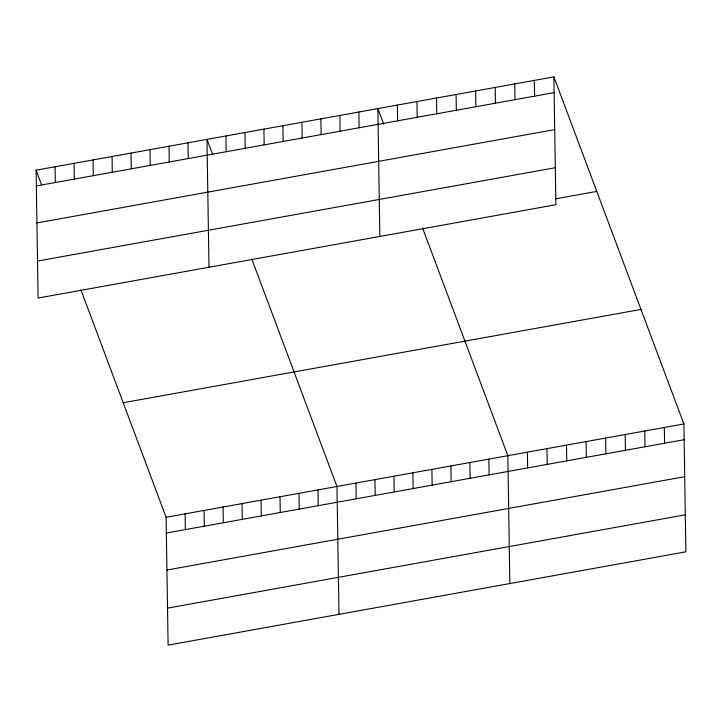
<?xml version="1.0" encoding="UTF-8"?>
<svg xmlns="http://www.w3.org/2000/svg" width="722" height="722" viewBox="0 0 722 722"><rect width="100%" height="100%" fill="white"/><g stroke="black" fill="none" stroke-linecap="round" stroke-linejoin="round"><path stroke-width="1.08" d="M553.891 76.866L555.895 204.723L38.113 298.042L36.1 170.184L553.891 76.866L683.887 423.958L685.9 551.816L168.109 645.134L166.105 517.277L80.891 289.775M36.344 185.942L554.135 92.615M36.93 222.936L554.722 129.608M37.526 261.048L555.317 167.721M555.498 198.848L596.787 191.402M123.2 402.741L640.992 309.413M166.105 517.277L683.887 423.958M166.349 533.035L684.14 439.707M166.926 570.028L684.718 476.701M167.531 608.141L685.322 514.813M383.707 124.256L377.841 108.598L379.853 236.446M422.632 228.179L507.846 455.69L509.849 583.538M212.837 155.059L206.97 139.391L208.983 267.248M251.761 258.972L336.975 486.484L338.979 614.341M36.1 170.184L41.596 184.877M664.33 427.478L664.574 443.236M644.773 431.007L645.017 446.756M625.207 434.536L625.46 450.284M605.65 438.055L605.893 453.813M586.083 441.584L586.336 457.333M566.526 445.113L566.77 460.862M546.969 448.633L547.213 464.39M534.325 80.386L534.578 96.143M527.403 452.162L527.656 467.91M514.768 83.914L515.012 99.663M495.211 87.443L495.454 103.192M488.857 459.111L489.101 474.859M475.645 90.963L475.897 106.721M469.869 462.531L470.121 478.28M456.087 94.492L456.331 110.24M450.889 465.952L451.133 481.7M436.521 98.021L436.774 113.769M431.9 469.372L432.144 485.13M416.964 101.54L417.208 117.298M412.912 472.793L413.164 488.55M397.398 105.069L397.651 120.818M393.932 476.222L394.176 491.971M374.944 479.643L375.187 495.391M358.852 112.018L359.105 127.767M355.955 483.063L356.208 498.812M339.872 115.439L340.116 131.187M320.884 118.859L321.128 134.608M317.987 489.904L318.231 505.662M301.895 122.28L302.148 138.037M298.998 493.325L299.251 509.082M282.916 125.7L283.159 141.458M280.019 496.754L280.262 512.503M263.927 129.13L264.171 144.878M261.03 500.175L261.274 515.923M244.938 132.55L245.191 148.299M242.041 503.595L242.294 519.344M225.959 135.971L226.203 151.719M223.062 507.015L223.306 522.764M204.073 510.436L204.317 526.194M187.982 142.812L188.234 158.569M185.085 513.856L185.337 529.614M169.002 146.232L169.246 161.99M150.014 149.662L150.257 165.41M131.025 153.082L131.278 168.831M112.045 156.503L112.289 172.251M93.057 159.923L93.3 175.672M74.068 163.343L74.321 179.101M55.089 166.764L55.332 182.522"/></g></svg>
